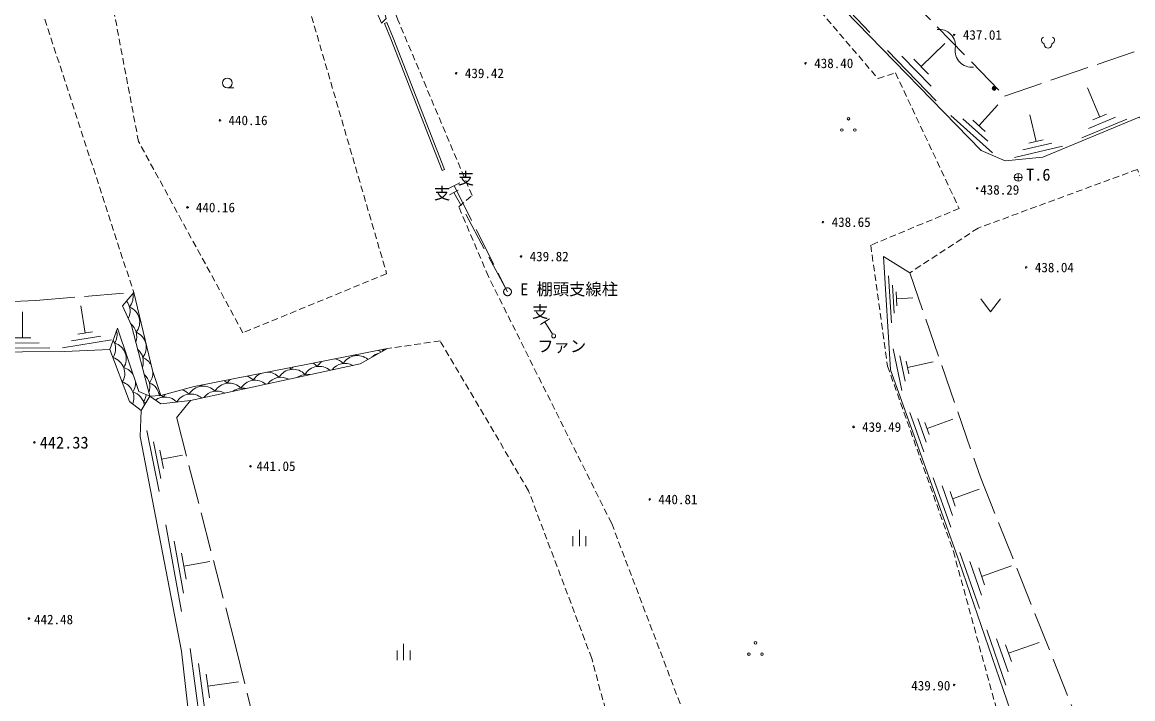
# Model space of a CAD drawing. Units: millimetres, scale not verified. Extents: x 5000 to 205306, y 4475 to 143512.
# Drawn here: x 133599 to 176144, y 62466 to 88368 of the extents above; entities that cross this region are included whole.
import ezdxf
from ezdxf.enums import TextEntityAlignment as Align

# ---------------------------------------------------------------- set-up
doc = ezdxf.new("R2010")
doc.units = ezdxf.units.MM
doc.header["$LTSCALE"] = 250
doc.linetypes.add('DASHED', pattern=[7.5, 6, -1.5])
doc.linetypes.add('USER2', pattern=[1.5, 1, -0.5])
for name, color, linetype, lineweight in [('基準点プロット', 7, 'Continuous', 13), ('汎用Layer', 7, 'Continuous', 13), ('独標', 7, 'Continuous', 13), ('現況', 7, 'Continuous', 13)]:
    doc.layers.add(name, color=color, linetype=linetype, lineweight=lineweight)
doc.layers.add('基準点点名', color=7, linetype='Continuous')
doc.styles.add('ＭＳ ゴシック', font='')
doc.styles.get('ＭＳ ゴシック').set_extended_font_data('MS Gothic')

msp = doc.modelspace()

# ---------------------------------------------------------------- hatches: boundary and pattern name
at = {"layer": '独標'}
for points in [[(169277.1, 87882.3, 0.41421), (169307.1, 87852.3, 0.41421)], [(163583.3, 86795.2, 0.41422), (163613.3, 86765.2, 0.41422)], [(150199.7, 86412.9, 0.41422), (150229.7, 86382.9, 0.41422)], [(164249.7, 80714.6, 0.41422), (164279.7, 80684.6, 0.41422)], [(172035.1, 78979.6, 0.41422), (172065.1, 78949.6, 0.41422)], [(157613.8, 70099, 0.41422), (157643.8, 70069, 0.41422)], [(169275.2, 62993.7, 0.41422), (169305.2, 62963.7, 0.41422)]]:
    msp.add_hatch(color=256, dxfattribs=at).paths.add_polyline_path(points)
h = msp.add_hatch(color=256, dxfattribs=at)
edge = h.paths.add_edge_path()
edge.add_ellipse((141173.8, 84610.9), major_axis=(23, 19.3), ratio=1, start_angle=140, end_angle=-40)
h = msp.add_hatch(color=256, dxfattribs=at)
edge = h.paths.add_edge_path()
edge.add_ellipse((170183.1, 82007.4), major_axis=(23, 19.3), ratio=1, start_angle=140, end_angle=-40)
h = msp.add_hatch(color=256, dxfattribs=at)
edge = h.paths.add_edge_path()
edge.add_ellipse((139925.7, 81277.8), major_axis=(23, 19.3), ratio=1, start_angle=140, end_angle=-40)
h = msp.add_hatch(color=256, dxfattribs=at)
edge = h.paths.add_edge_path()
edge.add_ellipse((152711.1, 79399.9), major_axis=(23, 19.3), ratio=1, start_angle=140, end_angle=-40)
h = msp.add_hatch(color=256, dxfattribs=at)
edge = h.paths.add_edge_path()
edge.add_ellipse((165447.6, 72871), major_axis=(23, 19.3), ratio=1, start_angle=140, end_angle=-40)
h = msp.add_hatch(color=256, dxfattribs=at)
edge = h.paths.add_edge_path()
edge.add_ellipse((134065.3, 72280), major_axis=(23, 19.3), ratio=1, start_angle=140, end_angle=-40)
h = msp.add_hatch(color=256, dxfattribs=at)
edge = h.paths.add_edge_path()
edge.add_ellipse((142342.7, 71363), major_axis=(23, 19.3), ratio=1, start_angle=140, end_angle=-40)
h = msp.add_hatch(color=256, dxfattribs=at)
edge = h.paths.add_edge_path()
edge.add_ellipse((133854.5, 65536.5), major_axis=(23, 19.3), ratio=1, start_angle=140, end_angle=-40)
at = {"layer": '現況'}
msp.add_hatch(color=256, dxfattribs=at).paths.add_polyline_path([(170907.8, 85834.8, 0.99999), (170757.8, 85834.8, 0.99999)])

# ---------------------------------------------------------------- linework, layer by layer
at = {"layer": '基準点プロット'}
for p, q in [((171755.9, 82277.8), (171755.9, 82577.8)), ((171605.9, 82427.8), (171905.9, 82427.8))]:
    msp.add_line(p, q, dxfattribs=at)
msp.add_circle((171755.9, 82427.8), 150, dxfattribs=at)
at = {"layer": '汎用Layer'}
for p, q in [((141708.9, 85855), (141458.9, 85855)), ((170324, 77783.4), (170699, 77283.4)), ((171074, 77783.4), (170699, 77283.4)), ((154945.4, 68312.6), (154945.4, 68937.6)), ((154695.4, 68687.6), (154695.4, 68312.6)), ((155195.4, 68687.6), (155195.4, 68312.6)), ((147961.2, 64319.6), (147961.2, 63944.6)), ((148211.2, 63944.6), (148211.2, 64569.6)), ((148461.2, 64319.6), (148461.2, 63944.6))]:
    msp.add_line(p, q, dxfattribs=at)
for centre, radius in [((141458.9, 86042.5), 187.5), ((165247.9, 84674.3), 50), ((164997.9, 84241.3), 50), ((165497.9, 84241.3), 50), ((161688.9, 64604.6), 50), ((161438.9, 64171.6), 50), ((161938.9, 64171.6), 50)]:
    msp.add_circle(centre, radius, dxfattribs=at)
for centre, radius, start, end in [((172782.9, 87677.7), 137.1, 116.40406, 254.79462), ((173011, 87677.7), 137.1, 285.20538, 63.59594), ((172896.9, 87526.7), 151.2, 172.84733, 7.15267)]:
    msp.add_arc(centre, radius, start, end, dxfattribs=at)
at = {"layer": '独標'}
for points in [[(169277.1, 87882.3, 0.41421), (169307.1, 87852.3, 0.41421)], [(163583.3, 86795.2, 0.41422), (163613.3, 86765.2, 0.41422)], [(150199.7, 86412.9, 0.41422), (150229.7, 86382.9, 0.41422)], [(164249.7, 80714.6, 0.41422), (164279.7, 80684.6, 0.41422)], [(172035.1, 78979.6, 0.41422), (172065.1, 78949.6, 0.41422)], [(157613.8, 70099, 0.41422), (157643.8, 70069, 0.41422)], [(169275.2, 62993.7, 0.41422), (169305.2, 62963.7, 0.41422)]]:
    msp.add_lwpolyline(points, format="xyb", close=True, dxfattribs=at)
for centre, start, end in [((169307.1, 87882.3), 0, 180), ((163613.3, 86795.2), 0, 180), ((150229.7, 86412.9), 0, 180), ((141173.8, 84610.9), 360, 180), ((141173.8, 84610.9), 180, 360), ((170183.1, 82007.4), 359.99908, 180.00092), ((170183.1, 82007.4), 180, 0), ((139925.7, 81277.8), 359.99898, 180.00102), ((139925.7, 81277.8), 180, 360), ((164279.7, 80714.6), 0, 180), ((152711.1, 79399.9), 359.99898, 180.00102), ((152711.1, 79399.9), 180, 360), ((172065.1, 78979.6), 0, 180), ((165447.6, 72871), 359.99898, 180.00102), ((165447.6, 72871), 180, 360), ((134065.3, 72280), 360, 180), ((134065.3, 72280), 180, 360), ((142342.7, 71363), 359.99898, 180.00102), ((142342.7, 71363), 180, 360), ((157643.8, 70099), 0, 180), ((133854.5, 65536.5), 359.99898, 180.00102), ((133854.5, 65536.5), 180, 360), ((169305.2, 62993.7), 0, 180)]:
    msp.add_arc(centre, 30, start, end, dxfattribs=at)
at = {"layer": '現況'}
for p, q in [((166070.8, 87974.4), (163870.6, 90306)), ((147479.9, 88321.4), (147572.6, 88358.8)), ((168616.8, 85362.2), (166747.6, 87280)), ((168040.3, 86670.1), (168940.5, 87547.5)), ((168422, 85920.2), (167300.5, 87070.9)), ((168320.6, 86382.4), (167759.9, 86957.7)), ((174875.1, 84734.9), (174409.7, 85854.8)), ((170251.2, 84401.7), (170973.8, 85210.9)), ((170764.9, 83370.2), (169168.4, 84795.9)), ((170587.9, 83814.7), (169630, 84670.1)), ((172440.2, 83804.4), (172198.5, 84825.1)), ((175484.4, 84730.9), (174448, 84300.3)), ((175134.2, 84842.5), (174616, 84627.2)), ((170490.7, 84187.8), (170011.7, 84615.5)), ((175921, 84655.2), (174193.7, 83937.5)), ((172716.8, 83869.9), (172163.6, 83738.9)), ((173455.4, 83629.3), (171611.4, 83192.6)), ((173040, 83738.7), (171933.6, 83476.6)), ((149776, 82731.6), (149682.9, 82695.3)), ((149954.7, 82017.5), (150357.7, 82220.8)), ((149965.5, 81760.7), (150303.5, 81943.2)), ((166899.3, 76865.2), (166787.6, 78652.4)), ((167001.1, 77230.4), (166934.1, 78302.7)), ((167108.5, 77506.2), (167075, 78042.4)), ((136013.9, 76466.9), (135847.7, 77514.1)), ((167091.7, 77774.3), (167721.8, 77813.7)), ((133612.9, 76285.7), (133604, 77280.9)), ((153458.1, 76795.9), (153803.2, 77014.2)), ((133299.2, 76282.9), (133926.5, 76288.5)), ((135145.3, 75906.3), (137013.4, 76202.8)), ((135486.2, 76171.8), (136607, 76349.7)), ((135733.7, 76422.4), (136294.1, 76511.4)), ((132570.9, 75886.8), (134661.8, 75905.5)), ((132987.3, 76085.3), (134241.9, 76096.6)), ((136961.1, 75837.4), (135221.4, 75760.5)), ((167302.5, 74270.3), (166959.9, 75868)), ((167427.8, 74631.4), (167222.3, 75590.1)), ((167570.3, 74912.6), (167467.5, 75392)), ((167518.9, 75152.3), (168497.9, 75362.2)), ((168142.6, 71924.7), (167605.1, 73427.8)), ((168230, 72295), (167907.5, 73196.8)), ((168344.3, 72590.2), (168183.1, 73041.1)), ((168263.7, 72815.6), (169248.2, 73167.7)), ((138377.7, 72734.9), (138847.1, 70404.4)), ((138633.4, 72301.4), (138915, 70903.1)), ((138865.6, 71984.4), (139006.4, 71285.2)), ((138936, 71634.8), (139744.9, 71797.8)), ((169175.1, 69037), (168501, 70922.2)), ((169243, 69486.5), (168838.5, 70617.6)), ((169344.6, 69841.8), (169142.3, 70407.3)), ((169243.5, 70124.6), (170262, 70488.8)), ((139101.3, 69131.7), (139695.6, 65809.1)), ((139417.5, 68502.4), (139774.1, 66508.9)), ((139704, 68039.4), (139882.3, 67042.6)), ((139793.2, 67541), (140780, 67717.5)), ((170265.6, 65923.8), (169522.5, 68065.5)), ((170346.1, 66431.7), (169900.3, 67716.7)), ((170463.8, 66832.4), (170240.9, 67474.9)), ((170352.3, 67153.7), (171498.4, 67551.3)), ((171279.5, 62987.1), (170547.7, 65106.6)), ((171367.1, 63491.8), (170928, 64763.5)), ((140033.6, 64394.3), (140442.9, 61376.5)), ((171491.3, 63890.5), (171271.8, 64526.4)), ((171381.5, 64208.4), (172559.6, 64615.1)), ((140351.5, 63822.8), (140597.1, 62012.1)), ((140649, 63402.2), (140771.8, 62496.8)), ((140710.4, 62949.5), (141890.7, 63109.6))]:
    msp.add_line(p, q, dxfattribs=at)
at = {"layer": '現況', "linetype": 'USER2'}
for p, q in [((134467, 88480.9), (137870.5, 78023.5)), ((139977.7, 81280), (139925.7, 81277.8))]:
    msp.add_line(p, q, dxfattribs=at)
at = {"layer": '現況', "linetype": 'DASHED'}
for p, q in [((152191.2, 78047.9), (150136.6, 81853.1)), ((150141.2, 82111.6), (152191.2, 78047.9)), ((167597.1, 78770.8), (166590.3, 79405.1)), ((153919.5, 76421.3), (153618.4, 76897.3)), ((140040.7, 73884.3), (139514.9, 73227.6)), ((141768, 64497.8), (139514.9, 73227.6)), ((141768, 64497.8), (143464.3, 57646.1))]:
    msp.add_line(p, q, dxfattribs=at)
for points in [[(144854.9, 112384), (148013.5, 108739.8), (153769.2, 102975.6), (159019.5, 97517.6), (164732, 92221.3), (171230.3, 85541.9)], [(171230.3, 85541.9), (176511.3, 87344.2), (177857.6, 87003.8), (178571.3, 84749.5), (179881.4, 79059.3), (182658.6, 69397.3), (183943, 63998.9), (183813.9, 63221.6)], [(167597.1, 78770.8), (170304.3, 70951.2), (174010.5, 61692)], [(131080.2, 77562.1), (134120, 77716.3), (137870.5, 78023.5)]]:
    msp.add_lwpolyline(points, dxfattribs=at)
at = {"layer": '現況'}
for points in [[(172695.1, 83206.5), (171253.3, 83055.3), (170339.6, 83451), (170337.7, 83453.3), (165106.4, 88820.7), (157207.8, 97372.6), (149678.5, 105329.2), (143741.5, 111902.3), (142857.2, 111891.9), (141014.9, 110132.2)], [(147479.9, 88321.4), (147716.2, 87735.9), (149682.9, 82695.3)], [(147572.6, 88358.8), (147809.2, 87772.7), (149776, 82731.6)], [(182974.8, 62641.8), (182779.7, 63422.4), (181314.4, 69013.9), (178747.8, 78730.9), (177329, 84112.1), (176382, 84738.4), (172695.1, 83206.5)], [(166590.3, 79405.1), (166861.7, 75061.5), (169487.2, 67718.7), (172022.1, 60376.4)], [(125763.6, 67940.7), (127986.8, 72838.1), (130223.7, 75151.3), (131991.1, 75731.6), (135221.4, 75760.5)], [(138157.4, 73498.9), (138117.5, 72505.7), (139702.2, 64289.3), (140602.3, 56283.5)]]:
    msp.add_lwpolyline(points, dxfattribs=at)
at = {"layer": '現況', "linetype": 'USER2'}
for points in [[(145735.6, 95070.1), (150955.1, 96083.9), (151880.9, 94869.3), (154475.8, 95822.9), (155380.9, 94645.9), (158327.6, 95622.4), (166384.9, 86208), (167052.5, 86428.8), (169492.2, 81240.9), (166105, 79828.7), (166748.1, 75205), (169270, 68111), (171372.6, 60431.1), (160925.8, 57470.3), (158801.2, 62280.3), (156178.1, 69183.5), (151460.8, 78626.8), (150319.2, 81306.5), (150830.6, 81729.2), (147989.3, 88463.2), (145878.1, 94013.6)], [(147560.1, 78741.5), (142055.6, 76480.1), (138053.9, 83801.9), (136442, 92326.3), (143841.4, 91468.2)]]:
    msp.add_lwpolyline(points, close=True, dxfattribs=at)
at = {"layer": '現況'}
for points in [[(144513.9, 94681.2), (146991, 89191.5), (147356.5, 88333.7), (147547.5, 88515), (147332, 89317.2), (145058.2, 94858.9), (144236.6, 95424.6), (144134.5, 95043.2)], [(138489.8, 74053), (137783.5, 76753.3), (137442.7, 77507.1), (137870.5, 78023.5), (138587.6, 75029.5), (138909.7, 74075.1)], [(147586.4, 75875.8), (140190.3, 74419.4), (138909.7, 74075.1), (138587.6, 75029.5), (137870.5, 78023.5), (137442.7, 77507.1), (137783.5, 76753.3), (138489.8, 74053), (138904.5, 73755.8), (140040.7, 73884.3), (146541.3, 75292)], [(136961.1, 75837.4), (137707.4, 73848.6), (138157.4, 73498.9), (138489.8, 74053), (138072.2, 74226.8), (137247.5, 76658.6)], [(138489.8, 74053), (138157.4, 73498.9), (137707.4, 73848.6), (136961.1, 75837.4), (137247.5, 76658.6), (138072.2, 74226.8)], [(138904.5, 73755.8), (140040.7, 73884.3), (146541.3, 75292), (147586.4, 75875.8), (140190.3, 74419.4), (138909.7, 74075.1), (138489.8, 74053)]]:
    msp.add_lwpolyline(points, close=True, dxfattribs=at)
msp.add_lwpolyline([(170907.8, 85834.8, 0.99999), (170757.8, 85834.8, 0.99999)], format="xyb", close=True, dxfattribs=at)
at = {"layer": '現況', "linetype": 'USER2'}
for points in [[(174010.5, 61692), (179504, 62615.9), (180776.4, 65029.1), (180323.1, 70339.8), (178039.9, 78457.7), (176321.7, 82734.1), (170216.9, 80486.9), (167597.1, 78770.8)], [(157105, 57716.6), (155417.1, 64011.4), (152995.2, 70431.2), (149609.3, 76169.1), (147586.4, 75875.8)]]:
    msp.add_lwpolyline(points, dxfattribs=at)
at = {"layer": '現況'}
for centre, radius in [((152191.2, 78047.9), 150), ((153959.6, 76357.9), 75)]:
    msp.add_circle(centre, radius, dxfattribs=at)
at = {"layer": '現況', "linetype": 'DASHED'}
msp.add_circle((152191.2, 78047.9), 150, dxfattribs=at)
msp.add_circle((152191.2, 78047.9), 150, dxfattribs=at)
at = {"layer": '現況'}
for centre, start, end in [((168728.3, 87468.8), 350.95136, 97.21156), ((169962.8, 87272.2), 170.95136, 277.21156), ((137222.7, 77854.1), 321.52696, 11.66955), ((137591.1, 77433.6), 62.57557, 65.30916), ((137107.4, 77307.1), 332.69158, 38.3032), ((137475.7, 76886.6), 321.52696, 67.78717), ((137591.1, 77433.6), 321.52696, 324.36174), ((137844.1, 76466.2), 65.04543, 67.78717), ((137019, 76038.8), 67.06757, 69.71039), ((137360.4, 76339.7), 339.97858, 51.52373), ((136550.9, 75863.1), 327.43919, 31.48654), ((136609.3, 76419.1), 327.43919, 13.85166), ((137728.8, 75919.2), 321.52696, 67.78717), ((136960.6, 75482.8), 327.43919, 73.6994), ((137613.4, 75372.2), 339.97858, 49.33554), ((137844.1, 76466.2), 321.52696, 321.89187), ((138097.2, 75498.7), 67.43353, 67.78717), ((146904.1, 75289.4), 45.84879, 56.35645), ((147897.8, 75401.7), 133.94109, 144.35153), ((136902.2, 74926.9), 327.43919, 73.6994), ((137370.3, 75102.5), 70.88842, 73.6994), ((137019, 76038.8), 327.43919, 330.39932), ((137981.8, 74951.7), 27.15564, 67.78717), ((144448.1, 74760.1), 43.32123, 62.53851), ((145441.7, 74872.4), 125.31685, 149.58143), ((145966.6, 74680.2), 61.86847, 142.56927), ((145441.7, 74872.4), 43.32123, 76.96216), ((146435.4, 74984.8), 49.45762, 149.58143), ((145910.5, 75177), 43.32123, 46.52021), ((146904.1, 75289.4), 145.92255, 149.58143), ((147429.1, 75097.1), 103.94518, 134.42905), ((137312, 74546.6), 27.73152, 73.6994), ((137981.8, 74951.7), 321.52696, 2.0212), ((142985.6, 74343.1), 111.39854, 149.58143), ((142985.6, 74343.1), 43.32123, 90.88046), ((143979.3, 74455.5), 43.32123, 149.58143), ((143454.4, 74647.7), 43.32123, 51.73671), ((144448.1, 74760.1), 139.7405, 149.58143), ((144504.2, 74263.2), 78.98348, 125.45426), ((144973, 74567.8), 49.18271, 149.58143), ((137253.6, 73990.6), 337.5809, 73.6994), ((137312, 74546.6), 327.43919, 9.73538), ((137866.5, 74404.7), 339.97858, 49.33554), ((138234.8, 73984.3), 8.08109, 67.78717), ((140004.6, 74006), 43.32123, 47.4169), ((140998.3, 74118.4), 144.88091, 149.58143), ((141523.2, 73926.1), 43.32123, 149.58143), ((140998.3, 74118.4), 43.32123, 57.39809), ((141992, 74230.7), 132.57365, 149.58143), ((142516.9, 74038.5), 48.89673, 149.58143), ((141992, 74230.7), 43.32123, 69.70535), ((143510.6, 74150.9), 61.51616, 142.92158), ((137663.3, 73610.3), 8.7084, 73.6994), ((137721.7, 74166.3), 327.43919, 355.16001), ((138350.2, 74531.3), 321.52696, 326.59453), ((138603.2, 73563.8), 62.07159, 67.78717), ((138542.2, 73589.1), 43.32123, 51.80863), ((139535.9, 73701.4), 138.15622, 149.58143), ((140060.8, 73509.2), 48.61181, 149.58143), ((139535.9, 73701.4), 43.32123, 71.941), ((140529.6, 73813.8), 43.32123, 149.58143), ((141054.5, 73621.5), 61.16635, 143.27139), ((142048.2, 73733.9), 78.40986, 126.02788), ((138073, 73230), 65.09378, 73.6994), ((139067.1, 73396.8), 43.32123, 126.00031)]:
    msp.add_arc(centre, 625, start, end, dxfattribs=at)

# ---------------------------------------------------------------- texts
at = {"layer": '基準点点名', "style": 'ＭＳ ゴシック'}
msp.add_text('T.6', height=458.2, dxfattribs=at).set_placement((172523.2, 82166.4), align=Align.BOTTOM_CENTER)
at = {"layer": '汎用Layer', "style": 'ＭＳ ゴシック'}
for s, p in [('支', (150280.8, 82025.5)), ('支', (149370, 81453.5)), ('E 棚頭支線柱', (152675, 77780.2)), ('支', (153127.8, 76918.5)), ('ファン', (153329.6, 75602.4))]:
    msp.add_text(s, height=458.2, dxfattribs=at).set_placement(p, align=Align.BOTTOM_LEFT)
at = {"layer": '独標', "style": 'ＭＳ ゴシック'}
for s, p in [('437.01', (170382.1, 87882.3)), ('438.40', (164688.3, 86795.2)), ('439.42', (151304.7, 86412.9)), ('440.16', (142248.8, 84610.9)), ('438.29', (171047.1, 81951.9)), ('440.16', (141000.7, 81277.8)), ('438.65', (165354.7, 80714.6)), ('439.82', (153786.1, 79399.9)), ('438.04', (173140.1, 78979.6)), ('439.49', (166522.6, 72871)), ('441.05', (143321.5, 71371.4)), ('440.81', (158718.8, 70099)), ('442.48', (134800.4, 65502.9)), ('439.90', (168406, 62968.7))]:
    msp.add_text(s, height=366.6, dxfattribs=at).set_placement(p, align=Align.MIDDLE_CENTER)
at = {"layer": '現況', "style": 'ＭＳ ゴシック'}
msp.add_text('442.33', height=458.2, dxfattribs=at).set_placement((135206.5, 72274.9), align=Align.MIDDLE_CENTER)

doc.saveas('drawing.dxf')
